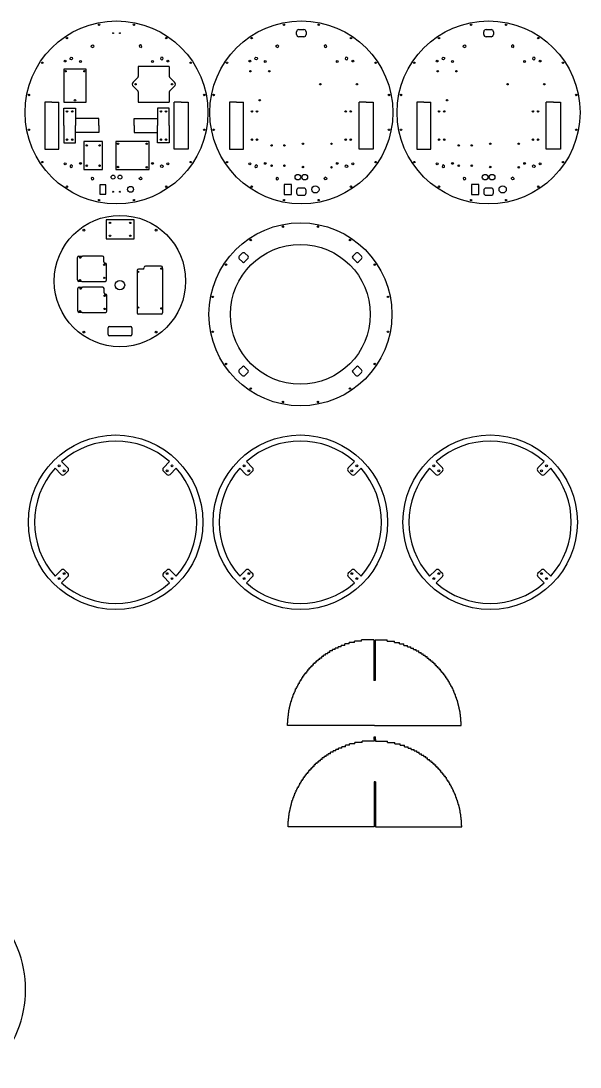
# Model space of a CAD drawing. Header units: millimetres. Extents: x -5261 to 3889, y -3405 to 1689.
# Drawn here: x -8 to 1184, y -1416 to 814 of the extents above; entities that cross this region are included whole.
import ezdxf

# ---------------------------------------------------------------- set-up
doc = ezdxf.new("R2010")
doc.units = ezdxf.units.MM
doc.layers.add('Capa1', color=7, linetype='Continuous')
doc.layers.add('Predeterminado', color=7, linetype='Continuous')

msp = doc.modelspace()

# ---------------------------------------------------------------- linework, layer by layer
at = {"layer": 'Capa1', "color": 7, "linetype": 'Continuous'}
for p, q in [((702.6, -511.3), (691.5, -511.3)), ((691.5, -514.3), (691.5, -511.3)), ((718.2, -508.3), (702.6, -508.3)), ((702.6, -511.3), (702.6, -508.3)), ((743.8, -505.3), (718.2, -505.3)), ((718.2, -508.3), (718.2, -505.3)), ((743.8, -505.3), (743.8, -592.3)), ((746.8, -505.3), (772.4, -505.3)), ((746.8, -505.3), (746.8, -592.3)), ((772.4, -508.3), (772.4, -505.3)), ((772.4, -508.3), (788, -508.3)), ((788, -511.3), (788, -508.3)), ((788, -511.3), (799.1, -511.3)), ((799.1, -514.3), (799.1, -511.3)), ((650.7, -532.3), (645.9, -532.3)), ((645.9, -535.3), (645.9, -532.3)), ((656, -529.3), (650.7, -529.3)), ((650.7, -532.3), (650.7, -529.3)), ((661.6, -526.3), (656, -526.3)), ((656, -529.3), (656, -526.3)), ((667.8, -523.3), (661.6, -523.3)), ((661.6, -526.3), (661.6, -523.3)), ((674.7, -520.3), (667.8, -520.3)), ((667.8, -523.3), (667.8, -520.3)), ((682.5, -517.3), (674.7, -517.3)), ((674.7, -520.3), (674.7, -517.3)), ((691.5, -514.3), (682.5, -514.3)), ((682.5, -517.3), (682.5, -514.3)), ((799.1, -514.3), (808.1, -514.3)), ((808.1, -517.3), (808.1, -514.3)), ((808.1, -517.3), (815.9, -517.3)), ((815.9, -520.3), (815.9, -517.3)), ((815.9, -520.3), (822.8, -520.3)), ((822.8, -523.3), (822.8, -520.3)), ((822.8, -523.3), (829, -523.3)), ((829, -526.3), (829, -523.3)), ((829, -526.3), (834.6, -526.3)), ((834.6, -529.3), (834.6, -526.3)), ((834.6, -529.3), (839.9, -529.3)), ((839.9, -532.3), (839.9, -529.3)), ((839.9, -532.3), (844.7, -532.3)), ((844.7, -535.3), (844.7, -532.3)), ((618.8, -556.3), (615.7, -556.3)), ((615.7, -559.3), (615.7, -556.3)), ((622.1, -553.3), (618.8, -553.3)), ((618.8, -556.3), (618.8, -553.3)), ((625.5, -550.3), (622.1, -550.3)), ((622.1, -553.3), (622.1, -550.3)), ((629.2, -547.3), (625.5, -547.3)), ((625.5, -550.3), (625.5, -547.3)), ((633, -544.3), (629.2, -544.3)), ((629.2, -547.3), (629.2, -544.3)), ((637, -541.3), (633, -541.3)), ((633, -544.3), (633, -541.3)), ((641.3, -538.3), (637, -538.3)), ((637, -541.3), (637, -538.3)), ((645.9, -535.3), (641.3, -535.3)), ((641.3, -538.3), (641.3, -535.3)), ((844.7, -535.3), (849.3, -535.3)), ((849.3, -538.3), (849.3, -535.3)), ((849.3, -538.3), (853.6, -538.3)), ((853.6, -541.3), (853.6, -538.3)), ((853.6, -541.3), (857.6, -541.3)), ((857.6, -544.3), (857.6, -541.3)), ((857.6, -544.3), (861.4, -544.3)), ((861.4, -547.3), (861.4, -544.3)), ((861.4, -547.3), (865.1, -547.3)), ((865.1, -550.3), (865.1, -547.3)), ((865.1, -550.3), (868.5, -550.3)), ((868.5, -553.3), (868.5, -550.3)), ((868.5, -553.3), (871.8, -553.3)), ((871.8, -556.3), (871.8, -553.3)), ((871.8, -556.3), (874.9, -556.3)), ((874.9, -559.3), (874.9, -556.3)), ((599.6, -577.3), (597.3, -577.3)), ((597.3, -580.3), (597.3, -577.3)), ((602, -574.3), (599.6, -574.3)), ((599.6, -577.3), (599.6, -574.3)), ((604.5, -571.3), (602, -571.3)), ((602, -574.3), (602, -571.3)), ((607.1, -568.3), (604.5, -568.3)), ((604.5, -571.3), (604.5, -568.3)), ((609.8, -565.3), (607.1, -565.3)), ((607.1, -568.3), (607.1, -565.3)), ((612.7, -562.3), (609.8, -562.3)), ((609.8, -565.3), (609.8, -562.3)), ((615.7, -559.3), (612.7, -559.3)), ((612.7, -562.3), (612.7, -559.3)), ((874.9, -559.3), (877.9, -559.3)), ((877.9, -562.3), (877.9, -559.3)), ((877.9, -562.3), (880.8, -562.3)), ((880.8, -565.3), (880.8, -562.3)), ((880.8, -565.3), (883.5, -565.3)), ((883.5, -568.3), (883.5, -565.3)), ((883.5, -568.3), (886.1, -568.3)), ((886.1, -571.3), (886.1, -568.3)), ((886.1, -571.3), (888.6, -571.3)), ((888.6, -574.3), (888.6, -571.3)), ((888.6, -574.3), (891, -574.3)), ((891, -577.3), (891, -574.3)), ((891, -577.3), (893.3, -577.3)), ((893.3, -580.3), (893.3, -577.3)), ((583.7, -601.3), (582, -601.3)), ((582, -604.3), (582, -601.3)), ((585.4, -598.3), (583.7, -598.3)), ((583.7, -601.3), (583.7, -598.3)), ((587.2, -595.3), (585.4, -595.3)), ((585.4, -598.3), (585.4, -595.3)), ((589, -592.3), (587.2, -592.3)), ((587.2, -595.3), (587.2, -592.3)), ((591, -589.3), (589, -589.3)), ((589, -592.3), (589, -589.3)), ((593, -586.3), (591, -586.3)), ((591, -589.3), (591, -586.3)), ((595.1, -583.3), (593, -583.3)), ((593, -586.3), (593, -583.3)), ((597.3, -580.3), (595.1, -580.3)), ((595.1, -583.3), (595.1, -580.3)), ((746.8, -592.3), (743.8, -592.3)), ((893.3, -580.3), (895.5, -580.3)), ((895.5, -583.3), (895.5, -580.3)), ((895.5, -583.3), (897.6, -583.3)), ((897.6, -586.3), (897.6, -583.3)), ((897.6, -586.3), (899.6, -586.3)), ((899.6, -589.3), (899.6, -586.3)), ((899.6, -589.3), (901.6, -589.3)), ((901.6, -592.3), (901.6, -589.3)), ((901.6, -592.3), (903.4, -592.3)), ((903.4, -595.3), (903.4, -592.3)), ((903.4, -595.3), (905.2, -595.3)), ((905.2, -598.3), (905.2, -595.3)), ((905.2, -598.3), (906.9, -598.3)), ((906.9, -601.3), (906.9, -598.3)), ((906.9, -601.3), (908.6, -601.3)), ((908.6, -604.3), (908.6, -601.3)), ((573.7, -622.3), (572.5, -622.3)), ((572.5, -625.3), (572.5, -622.3)), ((574.9, -619.3), (573.7, -619.3)), ((573.7, -622.3), (573.7, -619.3)), ((576.2, -616.3), (574.9, -616.3)), ((574.9, -619.3), (574.9, -616.3)), ((577.5, -613.3), (576.2, -613.3)), ((576.2, -616.3), (576.2, -613.3)), ((579, -610.3), (577.5, -610.3)), ((577.5, -613.3), (577.5, -610.3)), ((580.5, -607.3), (579, -607.3)), ((579, -610.3), (579, -607.3)), ((582, -604.3), (580.5, -604.3)), ((580.5, -607.3), (580.5, -604.3)), ((908.6, -604.3), (910.1, -604.3)), ((910.1, -607.3), (910.1, -604.3)), ((910.1, -607.3), (911.6, -607.3)), ((911.6, -610.3), (911.6, -607.3)), ((911.6, -610.3), (913.1, -610.3)), ((913.1, -613.3), (913.1, -610.3)), ((913.1, -613.3), (914.4, -613.3)), ((914.4, -616.3), (914.4, -613.3)), ((914.4, -616.3), (915.7, -616.3)), ((915.7, -619.3), (915.7, -616.3)), ((915.7, -619.3), (917, -619.3)), ((917, -622.3), (917, -619.3)), ((917, -622.3), (918.1, -622.3)), ((918.1, -625.3), (918.1, -622.3)), ((565.9, -646.3), (565.1, -646.3)), ((565.1, -649.3), (565.1, -646.3)), ((566.6, -643.3), (565.9, -643.3)), ((565.9, -646.3), (565.9, -643.3)), ((567.5, -640.3), (566.6, -640.3)), ((566.6, -643.3), (566.6, -640.3)), ((568.4, -637.3), (567.5, -637.3)), ((567.5, -640.3), (567.5, -637.3)), ((569.3, -634.3), (568.4, -634.3)), ((568.4, -637.3), (568.4, -634.3)), ((570.3, -631.3), (569.3, -631.3)), ((569.3, -634.3), (569.3, -631.3)), ((571.4, -628.3), (570.3, -628.3)), ((570.3, -631.3), (570.3, -628.3)), ((572.5, -625.3), (571.4, -625.3)), ((571.4, -628.3), (571.4, -625.3)), ((918.1, -625.3), (919.2, -625.3)), ((919.2, -628.3), (919.2, -625.3)), ((919.2, -628.3), (920.3, -628.3)), ((920.3, -631.3), (920.3, -628.3)), ((920.3, -631.3), (921.3, -631.3)), ((921.3, -634.3), (921.3, -631.3)), ((921.3, -634.3), (922.2, -634.3)), ((922.2, -637.3), (922.2, -634.3)), ((922.2, -637.3), (923.1, -637.3)), ((923.1, -640.3), (923.1, -637.3)), ((923.1, -640.3), (924, -640.3)), ((924, -643.3), (924, -640.3)), ((924, -643.3), (924.7, -643.3)), ((924.7, -646.3), (924.7, -643.3)), ((924.7, -646.3), (925.5, -646.3)), ((925.5, -649.3), (925.5, -646.3)), ((561.9, -667.3), (561.5, -667.3)), ((561.5, -670.3), (561.5, -667.3)), ((562.3, -664.3), (561.9, -664.3)), ((561.9, -667.3), (561.9, -664.3)), ((562.7, -661.3), (562.3, -661.3)), ((562.3, -664.3), (562.3, -661.3)), ((563.3, -658.3), (562.7, -658.3)), ((562.7, -661.3), (562.7, -658.3)), ((563.8, -655.3), (563.3, -655.3)), ((563.3, -658.3), (563.3, -655.3)), ((564.5, -652.3), (563.8, -652.3)), ((563.8, -655.3), (563.8, -652.3)), ((565.1, -649.3), (564.5, -649.3)), ((564.5, -652.3), (564.5, -649.3)), ((925.5, -649.3), (926.1, -649.3)), ((926.1, -652.3), (926.1, -649.3)), ((926.1, -652.3), (926.8, -652.3)), ((926.8, -655.3), (926.8, -652.3)), ((926.8, -655.3), (927.3, -655.3)), ((927.3, -658.3), (927.3, -655.3)), ((927.3, -658.3), (927.9, -658.3)), ((927.9, -661.3), (927.9, -658.3)), ((927.9, -661.3), (928.3, -661.3)), ((928.3, -664.3), (928.3, -661.3)), ((928.3, -664.3), (928.7, -664.3)), ((928.7, -667.3), (928.7, -664.3)), ((928.7, -667.3), (929.1, -667.3)), ((929.1, -670.3), (929.1, -667.3)), ((560.3, -688.3), (560.3, -685.3)), ((560.4, -685.3), (560.3, -685.3)), ((745.3, -688.3), (560.3, -688.3)), ((560.5, -682.3), (560.4, -682.3)), ((560.4, -685.3), (560.4, -682.3)), ((560.7, -679.3), (560.5, -679.3)), ((560.5, -682.3), (560.5, -679.3)), ((560.9, -676.3), (560.7, -676.3)), ((560.7, -679.3), (560.7, -676.3)), ((561.2, -673.3), (560.9, -673.3)), ((560.9, -676.3), (560.9, -673.3)), ((561.5, -670.3), (561.2, -670.3)), ((561.2, -673.3), (561.2, -670.3)), ((745.3, -688.3), (930.3, -688.3)), ((929.1, -670.3), (929.4, -670.3)), ((929.4, -673.3), (929.4, -670.3)), ((929.4, -673.3), (929.7, -673.3)), ((929.7, -676.3), (929.7, -673.3)), ((929.7, -676.3), (929.9, -676.3)), ((929.9, -679.3), (929.9, -676.3)), ((929.9, -679.3), (930.1, -679.3)), ((930.1, -682.3), (930.1, -679.3)), ((930.1, -682.3), (930.2, -682.3)), ((930.2, -685.3), (930.2, -682.3)), ((930.2, -685.3), (930.3, -685.3)), ((930.3, -688.3), (930.3, -685.3)), ((744.9, -718.3), (744.9, -712.3)), ((744.9, -712.3), (747.9, -712.3)), ((747.9, -718.3), (747.9, -712.3)), ((683.6, -733.3), (675.8, -733.3)), ((675.8, -736.3), (675.8, -733.3)), ((692.6, -730.3), (683.6, -730.3)), ((683.6, -733.3), (683.6, -730.3)), ((703.7, -727.3), (692.6, -727.3)), ((692.6, -730.3), (692.6, -727.3)), ((719.3, -724.3), (703.7, -724.3)), ((703.7, -727.3), (703.7, -724.3)), ((744.9, -721.3), (719.3, -721.3)), ((719.3, -724.3), (719.3, -721.3)), ((744.9, -718.3), (744.9, -721.3)), ((747.9, -718.3), (747.9, -721.3)), ((747.9, -721.3), (773.5, -721.3)), ((773.5, -724.3), (773.5, -721.3)), ((773.5, -724.3), (789.1, -724.3)), ((789.1, -727.3), (789.1, -724.3)), ((789.1, -727.3), (800.2, -727.3)), ((800.2, -730.3), (800.2, -727.3)), ((800.2, -730.3), (809.3, -730.3)), ((809.3, -733.3), (809.3, -730.3)), ((809.3, -733.3), (817, -733.3)), ((817, -736.3), (817, -733.3)), ((638.1, -757.3), (634.1, -757.3)), ((634.1, -760.3), (634.1, -757.3)), ((642.4, -754.3), (638.1, -754.3)), ((638.1, -757.3), (638.1, -754.3)), ((647, -751.3), (642.4, -751.3)), ((642.4, -754.3), (642.4, -751.3)), ((651.8, -748.3), (647, -748.3)), ((647, -751.3), (647, -748.3)), ((657.1, -745.3), (651.8, -745.3)), ((651.8, -748.3), (651.8, -745.3)), ((662.8, -742.3), (657.1, -742.3)), ((657.1, -745.3), (657.1, -742.3)), ((669, -739.3), (662.8, -739.3)), ((662.8, -742.3), (662.8, -739.3)), ((675.8, -736.3), (669, -736.3)), ((669, -739.3), (669, -736.3)), ((817, -736.3), (823.9, -736.3)), ((823.9, -739.3), (823.9, -736.3)), ((823.9, -739.3), (830.1, -739.3)), ((830.1, -742.3), (830.1, -739.3)), ((830.1, -742.3), (835.8, -742.3)), ((835.8, -745.3), (835.8, -742.3)), ((835.8, -745.3), (841, -745.3)), ((841, -748.3), (841, -745.3)), ((841, -748.3), (845.9, -748.3)), ((845.9, -751.3), (845.9, -748.3)), ((845.9, -751.3), (850.4, -751.3)), ((850.4, -754.3), (850.4, -751.3)), ((850.4, -754.3), (854.7, -754.3)), ((854.7, -757.3), (854.7, -754.3)), ((854.7, -757.3), (858.7, -757.3)), ((858.7, -760.3), (858.7, -757.3)), ((613.8, -778.3), (611, -778.3)), ((611, -781.3), (611, -778.3)), ((616.8, -775.3), (613.8, -775.3)), ((613.8, -778.3), (613.8, -775.3)), ((619.9, -772.3), (616.8, -772.3)), ((616.8, -775.3), (616.8, -772.3)), ((623.2, -769.3), (619.9, -769.3)), ((619.9, -772.3), (619.9, -769.3)), ((626.7, -766.3), (623.2, -766.3)), ((623.2, -769.3), (623.2, -766.3)), ((630.3, -763.3), (626.7, -763.3)), ((626.7, -766.3), (626.7, -763.3)), ((634.1, -760.3), (630.3, -760.3)), ((630.3, -763.3), (630.3, -760.3)), ((858.7, -760.3), (862.6, -760.3)), ((862.6, -763.3), (862.6, -760.3)), ((862.6, -763.3), (866.2, -763.3)), ((866.2, -766.3), (866.2, -763.3)), ((866.2, -766.3), (869.6, -766.3)), ((869.6, -769.3), (869.6, -766.3)), ((869.6, -769.3), (872.9, -769.3)), ((872.9, -772.3), (872.9, -769.3)), ((872.9, -772.3), (876, -772.3)), ((876, -775.3), (876, -772.3)), ((876, -775.3), (879, -775.3)), ((879, -778.3), (879, -775.3)), ((879, -778.3), (881.9, -778.3)), ((881.9, -781.3), (881.9, -778.3)), ((594.1, -802.3), (592.1, -802.3)), ((592.1, -805.3), (592.1, -802.3)), ((596.2, -799.3), (594.1, -799.3)), ((594.1, -802.3), (594.1, -799.3)), ((598.4, -796.3), (596.2, -796.3)), ((596.2, -799.3), (596.2, -796.3)), ((600.7, -793.3), (598.4, -793.3)), ((598.4, -796.3), (598.4, -793.3)), ((603.1, -790.3), (600.7, -790.3)), ((600.7, -793.3), (600.7, -790.3)), ((605.6, -787.3), (603.1, -787.3)), ((603.1, -790.3), (603.1, -787.3)), ((608.2, -784.3), (605.6, -784.3)), ((605.6, -787.3), (605.6, -784.3)), ((611, -781.3), (608.2, -781.3)), ((608.2, -784.3), (608.2, -781.3)), ((881.9, -781.3), (884.6, -781.3)), ((884.6, -784.3), (884.6, -781.3)), ((884.6, -784.3), (887.2, -784.3)), ((887.2, -787.3), (887.2, -784.3)), ((887.2, -787.3), (889.7, -787.3)), ((889.7, -790.3), (889.7, -787.3)), ((889.7, -790.3), (892.1, -790.3)), ((892.1, -793.3), (892.1, -790.3)), ((892.1, -793.3), (894.4, -793.3)), ((894.4, -796.3), (894.4, -793.3)), ((894.4, -796.3), (896.6, -796.3)), ((896.6, -799.3), (896.6, -796.3)), ((896.6, -799.3), (898.7, -799.3)), ((898.7, -802.3), (898.7, -799.3)), ((898.7, -802.3), (900.8, -802.3)), ((900.8, -805.3), (900.8, -802.3)), ((581.6, -823.3), (580.1, -823.3)), ((580.1, -826.3), (580.1, -823.3)), ((583.2, -820.3), (581.6, -820.3)), ((581.6, -823.3), (581.6, -820.3)), ((584.8, -817.3), (583.2, -817.3)), ((583.2, -820.3), (583.2, -817.3)), ((586.5, -814.3), (584.8, -814.3)), ((584.8, -817.3), (584.8, -814.3)), ((588.3, -811.3), (586.5, -811.3)), ((586.5, -814.3), (586.5, -811.3)), ((590.1, -808.3), (588.3, -808.3)), ((588.3, -811.3), (588.3, -808.3)), ((592.1, -805.3), (590.1, -805.3)), ((590.1, -808.3), (590.1, -805.3)), ((747.9, -808.3), (744.9, -808.3)), ((744.9, -808.3), (744.9, -904.3)), ((747.9, -808.3), (747.9, -904.3)), ((900.8, -805.3), (902.7, -805.3)), ((902.7, -808.3), (902.7, -805.3)), ((902.7, -808.3), (904.6, -808.3)), ((904.6, -811.3), (904.6, -808.3)), ((904.6, -811.3), (906.3, -811.3)), ((906.3, -814.3), (906.3, -811.3)), ((906.3, -814.3), (908.1, -814.3)), ((908.1, -817.3), (908.1, -814.3)), ((908.1, -817.3), (909.7, -817.3)), ((909.7, -820.3), (909.7, -817.3)), ((909.7, -820.3), (911.2, -820.3)), ((911.2, -823.3), (911.2, -820.3)), ((911.2, -823.3), (912.7, -823.3)), ((912.7, -826.3), (912.7, -823.3)), ((571.4, -847.3), (570.4, -847.3)), ((570.4, -850.3), (570.4, -847.3)), ((572.5, -844.3), (571.4, -844.3)), ((571.4, -847.3), (571.4, -844.3)), ((573.6, -841.3), (572.5, -841.3)), ((572.5, -844.3), (572.5, -841.3)), ((574.8, -838.3), (573.6, -838.3)), ((573.6, -841.3), (573.6, -838.3)), ((576, -835.3), (574.8, -835.3)), ((574.8, -838.3), (574.8, -835.3)), ((577.3, -832.3), (576, -832.3)), ((576, -835.3), (576, -832.3)), ((578.7, -829.3), (577.3, -829.3)), ((577.3, -832.3), (577.3, -829.3)), ((580.1, -826.3), (578.7, -826.3)), ((578.7, -829.3), (578.7, -826.3)), ((912.7, -826.3), (914.2, -826.3)), ((914.2, -829.3), (914.2, -826.3)), ((914.2, -829.3), (915.5, -829.3)), ((915.5, -832.3), (915.5, -829.3)), ((915.5, -832.3), (916.8, -832.3)), ((916.8, -835.3), (916.8, -832.3)), ((916.8, -835.3), (918.1, -835.3)), ((918.1, -838.3), (918.1, -835.3)), ((918.1, -838.3), (919.2, -838.3)), ((919.2, -841.3), (919.2, -838.3)), ((919.2, -841.3), (920.4, -841.3)), ((920.4, -844.3), (920.4, -841.3)), ((920.4, -844.3), (921.4, -844.3)), ((921.4, -847.3), (921.4, -844.3)), ((921.4, -847.3), (922.4, -847.3)), ((922.4, -850.3), (922.4, -847.3)), ((565.6, -868.3), (565, -868.3)), ((565, -871.3), (565, -868.3)), ((566.2, -865.3), (565.6, -865.3)), ((565.6, -868.3), (565.6, -865.3)), ((567, -862.3), (566.2, -862.3)), ((566.2, -865.3), (566.2, -862.3)), ((567.8, -859.3), (567, -859.3)), ((567, -862.3), (567, -859.3)), ((568.6, -856.3), (567.8, -856.3)), ((567.8, -859.3), (567.8, -856.3)), ((569.5, -853.3), (568.6, -853.3)), ((568.6, -856.3), (568.6, -853.3)), ((570.4, -850.3), (569.5, -850.3)), ((569.5, -853.3), (569.5, -850.3)), ((922.4, -850.3), (923.4, -850.3)), ((923.4, -853.3), (923.4, -850.3)), ((923.4, -853.3), (924.2, -853.3)), ((924.2, -856.3), (924.2, -853.3)), ((924.2, -856.3), (925.1, -856.3)), ((925.1, -859.3), (925.1, -856.3)), ((925.1, -859.3), (925.9, -859.3)), ((925.9, -862.3), (925.9, -859.3)), ((925.9, -862.3), (926.6, -862.3)), ((926.6, -865.3), (926.6, -862.3)), ((926.6, -865.3), (927.3, -865.3)), ((927.3, -868.3), (927.3, -865.3)), ((927.3, -868.3), (927.9, -868.3)), ((927.9, -871.3), (927.9, -868.3)), ((562.3, -889.3), (562, -889.3)), ((562, -892.3), (562, -889.3)), ((562.6, -886.3), (562.3, -886.3)), ((562.3, -889.3), (562.3, -886.3)), ((563, -883.3), (562.6, -883.3)), ((562.6, -886.3), (562.6, -883.3)), ((563.4, -880.3), (563, -880.3)), ((563, -883.3), (563, -880.3)), ((563.9, -877.3), (563.4, -877.3)), ((563.4, -880.3), (563.4, -877.3)), ((564.4, -874.3), (563.9, -874.3)), ((563.9, -877.3), (563.9, -874.3)), ((565, -871.3), (564.4, -871.3)), ((564.4, -874.3), (564.4, -871.3)), ((927.9, -871.3), (928.5, -871.3)), ((928.5, -874.3), (928.5, -871.3)), ((928.5, -874.3), (929, -874.3)), ((929, -877.3), (929, -874.3)), ((929, -877.3), (929.5, -877.3)), ((929.5, -880.3), (929.5, -877.3)), ((929.5, -880.3), (929.9, -880.3)), ((929.9, -883.3), (929.9, -880.3)), ((929.9, -883.3), (930.2, -883.3)), ((930.2, -886.3), (930.2, -883.3)), ((930.2, -886.3), (930.5, -886.3)), ((930.5, -889.3), (930.5, -886.3)), ((930.5, -889.3), (930.8, -889.3)), ((930.8, -892.3), (930.8, -889.3)), ((561.4, -904.3), (561.4, -901.3)), ((561.5, -901.3), (561.4, -901.3)), ((744.9, -904.3), (561.4, -904.3)), ((561.6, -898.3), (561.5, -898.3)), ((561.5, -901.3), (561.5, -898.3)), ((561.8, -895.3), (561.6, -895.3)), ((561.6, -898.3), (561.6, -895.3)), ((562, -892.3), (561.8, -892.3)), ((561.8, -895.3), (561.8, -892.3)), ((747.9, -904.3), (931.4, -904.3)), ((930.8, -892.3), (931, -892.3)), ((931, -895.3), (931, -892.3)), ((931, -895.3), (931.2, -895.3)), ((931.2, -898.3), (931.2, -895.3)), ((931.2, -898.3), (931.3, -898.3)), ((931.3, -901.3), (931.3, -898.3)), ((931.3, -901.3), (931.4, -901.3)), ((931.4, -904.3), (931.4, -901.3))]:
    msp.add_line(p, q, dxfattribs=at)
for centre in [(158.5, 805.6), (232.8, 805.6), (552.4, 805.6), (626.7, 805.6), (951.6, 805.6), (1026, 805.6), (89.8, 777.1), (301.5, 777.1), (483.7, 777.1), (695.4, 777.1), (883, 777.1), (1094.6, 777.1), (37.2, 724.6), (354, 724.6), (431.2, 724.6), (748, 724.6), (830.4, 724.6), (1147.2, 724.6), (8.8, 655.9), (382.5, 655.9), (402.7, 655.9), (776.4, 655.9), (802, 655.9), (1175.6, 655.9), (8.8, 581.6), (382.5, 581.6), (402.7, 581.6), (776.4, 581.6), (802, 581.6), (1175.6, 581.6), (37.2, 512.9), (354, 512.9), (431.2, 512.9), (748, 512.9), (830.4, 512.9), (1147.2, 512.9), (89.8, 460.4), (301.5, 460.4), (483.7, 460.4), (695.4, 460.4), (883, 460.4), (1094.6, 460.4), (158.5, 431.9), (232.8, 431.9), (552.4, 431.9), (626.7, 431.9), (951.6, 431.9), (1026, 431.9), (550.4, 375.2), (624.8, 375.2), (481.8, 346.7), (693.4, 346.7), (429.2, 294.2), (746, 294.2), (400.8, 225.5), (774.4, 225.5), (400.8, 151.2), (774.4, 151.2), (429.2, 82.5), (746, 82.5), (481.8, 30), (693.4, 30), (550.4, 1.5), (624.8, 1.5)]:
    msp.add_circle(centre, 1.5, dxfattribs=at)
msp.add_arc((-231.8, -1251), 233.7, 315, 45, dxfattribs=at)
at = {"layer": 'Predeterminado', "color": 7, "linetype": 'Continuous'}
for p, q in [((579.3, 785), (579.3, 790.5)), ((584.3, 795.5), (594.8, 795.5)), ((599.8, 790.5), (599.8, 785)), ((978.5, 785), (978.5, 790.5)), ((983.5, 795.5), (994, 795.5)), ((999, 790.5), (999, 785)), ((141.6, 758.7), (142.1, 761.6)), ((143.8, 756.9), (141.6, 758.7)), ((142.1, 761.6), (144.8, 762.5)), ((144.8, 762.5), (147, 760.7)), ((147, 760.7), (146.5, 757.8)), ((246.4, 762.5), (244.2, 760.7)), ((244.2, 760.7), (244.7, 757.8)), ((249.2, 761.6), (246.4, 762.5)), ((247.4, 756.9), (249.7, 758.7)), ((249.7, 758.7), (249.2, 761.6)), ((535.6, 758.7), (536.1, 761.6)), ((537.8, 756.9), (535.6, 758.7)), ((536.1, 761.6), (538.8, 762.5)), ((538.8, 762.5), (541, 760.7)), ((541, 760.7), (540.5, 757.8)), ((594.8, 780), (584.3, 780)), ((640.4, 762.5), (638.2, 760.7)), ((638.2, 760.7), (638.7, 757.8)), ((643.1, 761.6), (640.4, 762.5)), ((641.4, 756.9), (643.6, 758.7)), ((643.6, 758.7), (643.1, 761.6)), ((934.8, 758.7), (935.3, 761.6)), ((937, 756.9), (934.8, 758.7)), ((935.3, 761.6), (938, 762.5)), ((938, 762.5), (940.2, 760.7)), ((940.2, 760.7), (939.7, 757.8)), ((994, 780), (983.5, 780)), ((1039.6, 762.5), (1037.4, 760.7)), ((1037.4, 760.7), (1037.9, 757.8)), ((1042.3, 761.6), (1039.6, 762.5)), ((1040.6, 756.9), (1042.8, 758.7)), ((1042.8, 758.7), (1042.3, 761.6)), ((96.5, 734.6), (98.7, 736.5)), ((98.7, 736.5), (101.4, 735.5)), ((143.8, 756.9), (146.5, 757.8)), ((247.4, 756.9), (244.7, 757.8)), ((292.6, 736.5), (289.8, 735.5)), ((294.8, 734.6), (292.6, 736.5)), ((490.4, 734.6), (492.6, 736.5)), ((492.6, 736.5), (495.4, 735.5)), ((537.8, 756.9), (540.5, 757.8)), ((641.4, 756.9), (638.7, 757.8)), ((686.5, 736.5), (683.8, 735.5)), ((688.7, 734.6), (686.5, 736.5)), ((889.7, 734.6), (891.9, 736.5)), ((891.9, 736.5), (894.6, 735.5)), ((937, 756.9), (939.7, 757.8)), ((1040.6, 756.9), (1037.9, 757.8)), ((1085.7, 736.5), (1083, 735.5)), ((1087.9, 734.6), (1085.7, 736.5)), ((97, 731.8), (96.5, 734.6)), ((99.7, 730.8), (97, 731.8)), ((99.7, 730.8), (101.9, 732.7)), ((101.4, 735.5), (101.9, 732.7)), ((308.1, 716.7), (242.1, 716.7)), ((242.1, 716.7), (242.1, 695.1)), ((289.8, 735.5), (289.3, 732.7)), ((291.6, 730.8), (289.3, 732.7)), ((291.6, 730.8), (294.3, 731.8)), ((294.3, 731.8), (294.8, 734.6)), ((308.1, 716.7), (308.1, 695.1)), ((490.9, 731.8), (490.4, 734.6)), ((493.7, 730.8), (490.9, 731.8)), ((493.7, 730.8), (495.9, 732.7)), ((495.4, 735.5), (495.9, 732.7)), ((683.8, 735.5), (683.3, 732.7)), ((685.5, 730.8), (683.3, 732.7)), ((685.5, 730.8), (688.2, 731.8)), ((688.2, 731.8), (688.7, 734.6)), ((890.2, 731.8), (889.7, 734.6)), ((892.9, 730.8), (890.2, 731.8)), ((892.9, 730.8), (895.1, 732.7)), ((894.6, 735.5), (895.1, 732.7)), ((1083, 735.5), (1082.5, 732.7)), ((1084.7, 730.8), (1082.5, 732.7)), ((1084.7, 730.8), (1087.4, 731.8)), ((1087.4, 731.8), (1087.9, 734.6)), ((131.1, 710.7), (83.1, 710.7)), ((83.1, 710.7), (83.1, 640.7)), ((131.1, 640.7), (131.1, 710.7)), ((230.8, 683), (241.6, 693.7)), ((319.4, 683), (308.7, 693.7)), ((241.6, 663.8), (230.8, 674.5)), ((308.7, 663.8), (319.4, 674.5)), ((242.1, 662.4), (242.1, 640.7)), ((308.1, 662.4), (308.1, 640.7)), ((57.6, 640.7), (42.6, 640.7)), ((42.6, 640.7), (42.6, 540.7)), ((57.6, 640.7), (72.6, 640.7)), ((72.6, 540.7), (72.6, 640.7)), ((83.1, 640.7), (131.1, 640.7)), ((83.1, 590.7), (83.1, 627.7)), ((83.1, 627.7), (108.1, 627.7)), ((108.1, 627.7), (108.1, 590.7)), ((242.1, 640.7), (308.1, 640.7)), ((308.1, 627.7), (283.1, 627.7)), ((283.1, 627.7), (283.1, 590.7)), ((308.1, 590.7), (308.1, 627.7)), ((333.6, 640.7), (318.6, 640.7)), ((318.6, 540.7), (318.6, 640.7)), ((333.6, 640.7), (348.6, 640.7)), ((348.6, 640.7), (348.6, 540.7)), ((451.6, 640.7), (436.6, 640.7)), ((436.6, 640.7), (436.6, 540.7)), ((451.6, 640.7), (466.6, 640.7)), ((466.6, 540.7), (466.6, 640.7)), ((727.6, 640.7), (712.6, 640.7)), ((712.6, 540.7), (712.6, 640.7)), ((727.6, 640.7), (742.6, 640.7)), ((742.6, 640.7), (742.6, 540.7)), ((850.8, 640.7), (835.8, 640.7)), ((835.8, 640.7), (835.8, 540.7)), ((850.8, 640.7), (865.8, 640.7)), ((865.8, 540.7), (865.8, 640.7)), ((1126.8, 640.7), (1111.8, 640.7)), ((1111.8, 540.7), (1111.8, 640.7)), ((1126.8, 640.7), (1141.8, 640.7)), ((1141.8, 640.7), (1141.8, 540.7)), ((158.1, 605.7), (108.1, 605.7)), ((158.1, 590.7), (158.1, 605.7)), ((233.1, 590.7), (233.1, 605.7)), ((233.1, 605.7), (283.1, 605.7)), ((83.1, 590.7), (83.1, 553.7)), ((108.1, 553.7), (108.1, 590.7)), ((158.1, 590.7), (158.1, 575.7)), ((233.1, 590.7), (233.1, 575.7)), ((283.1, 553.7), (283.1, 590.7)), ((308.1, 590.7), (308.1, 553.7)), ((158.1, 575.7), (108.1, 575.7)), ((233.1, 575.7), (283.1, 575.7)), ((42.6, 540.7), (72.6, 540.7)), ((83.1, 553.7), (108.1, 553.7)), ((165.9, 556.7), (125.9, 556.7)), ((125.9, 556.7), (125.9, 496.7)), ((165.9, 496.7), (165.9, 556.7)), ((265.1, 556.6), (193.9, 556.6)), ((193.9, 556.6), (193.9, 496.9)), ((265.1, 496.9), (265.1, 556.6)), ((308.1, 553.7), (283.1, 553.7)), ((348.6, 540.7), (318.6, 540.7)), ((436.6, 540.7), (466.6, 540.7)), ((742.6, 540.7), (712.6, 540.7)), ((835.8, 540.7), (865.8, 540.7)), ((1141.8, 540.7), (1111.8, 540.7)), ((97, 505.7), (96.5, 502.9)), ((96.5, 502.9), (98.7, 501)), ((99.7, 506.7), (97, 505.7)), ((98.7, 501), (101.4, 502)), ((99.7, 506.7), (101.9, 504.8)), ((101.4, 502), (101.9, 504.8)), ((125.9, 496.7), (165.9, 496.7)), ((193.9, 496.9), (265.1, 496.9)), ((291.6, 506.7), (289.3, 504.8)), ((289.8, 502), (289.3, 504.8)), ((292.6, 501), (289.8, 502)), ((291.6, 506.7), (294.3, 505.7)), ((294.8, 502.9), (292.6, 501)), ((294.3, 505.7), (294.8, 502.9)), ((490.9, 505.7), (490.4, 502.9)), ((490.4, 502.9), (492.6, 501)), ((493.7, 506.7), (490.9, 505.7)), ((492.6, 501), (495.4, 502)), ((493.7, 506.7), (495.9, 504.8)), ((495.4, 502), (495.9, 504.8)), ((685.5, 506.7), (683.3, 504.8)), ((683.8, 502), (683.3, 504.8)), ((686.5, 501), (683.8, 502)), ((685.5, 506.7), (688.2, 505.7)), ((688.7, 502.9), (686.5, 501)), ((688.2, 505.7), (688.7, 502.9)), ((890.2, 505.7), (889.7, 502.9)), ((889.7, 502.9), (891.9, 501)), ((892.9, 506.7), (890.2, 505.7)), ((891.9, 501), (894.6, 502)), ((892.9, 506.7), (895.1, 504.8)), ((894.6, 502), (895.1, 504.8)), ((1084.7, 506.7), (1082.5, 504.8)), ((1083, 502), (1082.5, 504.8)), ((1085.7, 501), (1083, 502)), ((1084.7, 506.7), (1087.4, 505.7)), ((1087.9, 502.9), (1085.7, 501)), ((1087.4, 505.7), (1087.9, 502.9)), ((143.8, 480.6), (141.6, 478.8)), ((141.6, 478.8), (142.1, 475.9)), ((142.1, 475.9), (144.8, 475)), ((143.8, 480.6), (146.5, 479.6)), ((144.8, 475), (147, 476.8)), ((147, 476.8), (146.5, 479.6)), ((244.2, 476.8), (244.7, 479.6)), ((246.4, 475), (244.2, 476.8)), ((247.4, 480.6), (244.7, 479.6)), ((249.2, 475.9), (246.4, 475)), ((247.4, 480.6), (249.7, 478.8)), ((249.7, 478.8), (249.2, 475.9)), ((537.8, 480.6), (535.6, 478.8)), ((535.6, 478.8), (536.1, 475.9)), ((536.1, 475.9), (538.8, 475)), ((537.8, 480.6), (540.5, 479.6)), ((538.8, 475), (541, 476.8)), ((541, 476.8), (540.5, 479.6)), ((638.2, 476.8), (638.7, 479.6)), ((640.4, 475), (638.2, 476.8)), ((641.4, 480.6), (638.7, 479.6)), ((643.1, 475.9), (640.4, 475)), ((641.4, 480.6), (643.6, 478.8)), ((643.6, 478.8), (643.1, 475.9)), ((937, 480.6), (934.8, 478.8)), ((934.8, 478.8), (935.3, 475.9)), ((935.3, 475.9), (938, 475)), ((937, 480.6), (939.7, 479.6)), ((938, 475), (940.2, 476.8)), ((940.2, 476.8), (939.7, 479.6)), ((1037.4, 476.8), (1037.9, 479.6)), ((1039.6, 475), (1037.4, 476.8)), ((1040.6, 480.6), (1037.9, 479.6)), ((1042.3, 475.9), (1039.6, 475)), ((1040.6, 480.6), (1042.8, 478.8)), ((1042.8, 478.8), (1042.3, 475.9)), ((172.9, 464.2), (160.4, 464.2)), ((160.4, 464.2), (160.4, 444.5)), ((172.9, 444.5), (172.9, 464.2)), ((568.8, 465.4), (552.8, 465.4)), ((552.8, 465.4), (552.8, 443.4)), ((568.8, 443.4), (568.8, 465.4)), ((579.3, 452.5), (579.3, 447)), ((594.8, 457.5), (584.3, 457.5)), ((599.8, 447), (599.8, 452.5)), ((968, 465.4), (952, 465.4)), ((952, 465.4), (952, 443.4)), ((968, 443.4), (968, 465.4)), ((978.5, 452.5), (978.5, 447)), ((994, 457.5), (983.5, 457.5)), ((999, 447), (999, 452.5)), ((160.4, 444.5), (172.9, 444.5)), ((552.8, 443.4), (568.8, 443.4)), ((584.3, 442), (594.8, 442)), ((952, 443.4), (968, 443.4)), ((983.5, 442), (994, 442)), ((173.3, 389.5), (173.3, 349.5)), ((233.3, 389.5), (173.3, 389.5)), ((233.3, 349.5), (233.3, 389.5)), ((173.3, 349.5), (233.3, 349.5)), ((115.5, 312.3), (122.9, 312.3)), ((115.5, 312.3), (122.9, 312.3)), ((165.6, 312.3), (122.9, 312.3)), ((165.6, 312.3), (122.9, 312.3)), ((463.8, 318.6), (457.4, 312.2)), ((476, 312), (469.4, 318.6)), ((699.2, 312), (705.8, 318.6)), ((711.4, 318.6), (717.8, 312.2)), ((112.5, 261.5), (112.5, 309.3)), ((112.5, 261.5), (112.5, 309.3)), ((168.6, 300.4), (168.6, 309.3)), ((168.6, 300.4), (168.6, 309.3)), ((174.6, 261.5), (174.6, 294.4)), ((174.6, 279.5), (174.6, 294.4)), ((174.6, 261.5), (174.6, 294.4)), ((174.6, 279.5), (174.6, 294.4)), ((290.5, 290.8), (257.6, 290.8)), ((272.6, 290.8), (257.6, 290.8)), ((463.9, 300), (457.4, 306.5)), ((476, 307.8), (468.2, 300)), ((699.2, 307.8), (707, 300)), ((711.3, 300), (717.8, 306.5)), ((239.7, 281.8), (239.7, 191.8)), ((251.6, 284.8), (242.7, 284.8)), ((293.5, 285.8), (293.5, 287.8)), ((293.5, 285.8), (293.5, 191.8)), ((121.6, 258.5), (115.5, 258.5)), ((121.6, 258.5), (115.5, 258.5)), ((116, 246.2), (123.4, 246.2)), ((116, 246.2), (123.4, 246.2)), ((121.6, 258.5), (169.6, 258.5)), ((121.6, 258.5), (169.6, 258.5)), ((166.1, 246.2), (123.4, 246.2)), ((166.1, 246.2), (123.4, 246.2)), ((169.6, 258.5), (171.6, 258.5)), ((169.6, 258.5), (171.6, 258.5)), ((113, 195.4), (113, 243.2)), ((113, 195.4), (113, 243.2)), ((169.1, 234.3), (169.1, 243.2)), ((169.1, 234.3), (169.1, 243.2)), ((175.1, 195.4), (175.1, 228.3)), ((175.1, 213.3), (175.1, 228.3)), ((175.1, 195.4), (175.1, 228.3)), ((175.1, 213.3), (175.1, 228.3)), ((122.1, 192.4), (116, 192.4)), ((122.1, 192.4), (116, 192.4)), ((122.1, 192.4), (170.1, 192.4)), ((122.1, 192.4), (170.1, 192.4)), ((170.1, 192.4), (172.1, 192.4)), ((170.1, 192.4), (172.1, 192.4)), ((290.5, 188.8), (242.7, 188.8)), ((177.6, 145.5), (177.6, 159.5)), ((180.6, 162.5), (225.4, 162.5)), ((228.4, 159.5), (228.4, 145.5)), ((225.4, 142.5), (180.6, 142.5)), ((463.9, 76.7), (457.4, 70.2)), ((476, 68.9), (468.2, 76.7)), ((699.2, 68.9), (707, 76.7)), ((711.3, 76.7), (717.8, 70.2)), ((463.8, 58.1), (457.4, 64.5)), ((476, 64.7), (469.4, 58.1)), ((699.2, 64.7), (705.8, 58.1)), ((711.4, 58.1), (717.8, 64.5)), ((91.8, -138.9), (78.6, -125.7)), ((295.5, -138.9), (308.7, -125.7)), ((485.7, -138.9), (472.5, -125.7)), ((689.5, -138.9), (702.7, -125.7)), ((890.2, -138.9), (877, -125.7)), ((1093.9, -138.9), (1107.1, -125.7)), ((77.7, -153), (64.5, -139.8)), ((88.3, -149.5), (84.7, -153)), ((88.3, -149.5), (91.8, -146)), ((299.1, -149.5), (295.5, -146)), ((299.1, -149.5), (302.6, -153)), ((309.7, -153), (322.9, -139.8)), ((471.6, -153), (458.4, -139.8)), ((482.2, -149.5), (478.7, -153)), ((482.2, -149.5), (485.7, -146)), ((693, -149.5), (689.5, -146)), ((693, -149.5), (696.5, -153)), ((703.6, -153), (716.8, -139.8)), ((876.1, -153), (862.9, -139.8)), ((886.7, -149.5), (883.1, -153)), ((886.7, -149.5), (890.2, -146)), ((1097.5, -149.5), (1093.9, -146)), ((1097.5, -149.5), (1101, -153)), ((1108.1, -153), (1121.3, -139.8)), ((77.7, -356.7), (64.5, -369.9)), ((88.3, -360.3), (84.7, -356.7)), ((299.1, -360.3), (302.6, -356.7)), ((309.7, -356.7), (322.9, -369.9)), ((471.6, -356.7), (458.4, -369.9)), ((482.2, -360.3), (478.7, -356.7)), ((693, -360.3), (696.5, -356.7)), ((703.6, -356.7), (716.8, -369.9)), ((876.1, -356.7), (862.9, -369.9)), ((886.7, -360.3), (883.1, -356.7)), ((1097.5, -360.3), (1101, -356.7)), ((1108.1, -356.7), (1121.3, -369.9)), ((91.8, -370.9), (78.6, -384.1)), ((88.3, -360.3), (91.8, -363.8)), ((299.1, -360.3), (295.5, -363.8)), ((295.5, -370.9), (308.7, -384.1)), ((485.7, -370.9), (472.5, -384.1)), ((482.2, -360.3), (485.7, -363.8)), ((693, -360.3), (689.5, -363.8)), ((689.5, -370.9), (702.7, -384.1)), ((890.2, -370.9), (877, -384.1)), ((886.7, -360.3), (890.2, -363.8)), ((1097.5, -360.3), (1093.9, -363.8)), ((1093.9, -370.9), (1107.1, -384.1))]:
    msp.add_line(p, q, dxfattribs=at)
for centre, radius in [((195.6, 618.7), 195), ((589.6, 618.7), 195), ((988.8, 618.7), 195), ((188.3, 787.7), 1), ((203, 787.7), 1), ((86, 728.3), 2), ((118.9, 727.4), 2), ((272.4, 727.4), 2), ((305.2, 728.3), 2), ((480, 728.3), 2), ((512.8, 727.4), 2), ((666.3, 727.4), 2), ((699.2, 728.3), 2), ((879.2, 728.3), 2), ((912, 727.4), 2), ((1065.6, 727.4), 2), ((1098.4, 728.3), 2), ((87.1, 706.6), 1.5), ((127.1, 706.6), 1.5), ((481.1, 706.6), 1.5), ((521.1, 706.6), 1.5), ((880.3, 706.6), 1.5), ((920.3, 706.6), 1.5), ((236.1, 678.7), 1.5), ((314.1, 678.7), 1.5), ((630.1, 678.7), 1.5), ((708.1, 678.7), 1.5), ((1029.3, 678.7), 1.5), ((1107.3, 678.7), 1.5), ((107.1, 644.7), 1.5), ((501.1, 644.7), 1.5), ((900.3, 644.7), 1.5), ((90.1, 620.7), 1.5), ((101.1, 620.7), 1.5), ((290.1, 620.7), 1.5), ((301.1, 620.7), 1.5), ((484.1, 620.7), 1.5), ((495.1, 620.7), 1.5), ((684.1, 620.7), 1.5), ((695.1, 620.7), 1.5), ((883.3, 620.7), 1.5), ((894.3, 620.7), 1.5), ((1083.3, 620.7), 1.5), ((1094.3, 620.7), 1.5), ((90.1, 560.7), 1.5), ((101.1, 560.7), 1.5), ((290.1, 560.7), 1.5), ((301.1, 560.7), 1.5), ((484.1, 560.7), 1.5), ((495.1, 560.7), 1.5), ((684.1, 560.7), 1.5), ((695.1, 560.7), 1.5), ((883.3, 560.7), 1.5), ((894.3, 560.7), 1.5), ((1083.3, 560.7), 1.5), ((1094.3, 560.7), 1.5), ((132.1, 548.2), 1.5), ((159.6, 548.2), 1.5), ((199, 551.8), 1.5), ((260, 551.8), 1.5), ((526.1, 548.2), 1.5), ((553.6, 548.2), 1.5), ((592.9, 551.8), 1.5), ((653.9, 551.8), 1.5), ((925.3, 548.2), 1.5), ((952.8, 548.2), 1.5), ((992.2, 551.8), 1.5), ((1053.1, 551.8), 1.5), ((86, 509.1), 2), ((118.9, 510.1), 2), ((132.1, 505.2), 1.5), ((159.6, 505.2), 1.5), ((199, 502.3), 1.5), ((260, 501.7), 1.5), ((272.4, 510.1), 2), ((305.2, 509.1), 2), ((480, 509.1), 2), ((512.8, 510.1), 2), ((526.1, 505.2), 1.5), ((553.6, 505.2), 1.5), ((592.9, 502.3), 1.5), ((653.9, 501.7), 1.5), ((666.3, 510.1), 2), ((699.2, 509.1), 2), ((879.2, 509.1), 2), ((912, 510.1), 2), ((925.3, 505.2), 1.5), ((952.8, 505.2), 1.5), ((992.2, 502.3), 1.5), ((1053.1, 501.7), 1.5), ((1065.6, 510.1), 2), ((1098.4, 509.1), 2), ((188.3, 480.7), 4.25), ((203, 480.7), 4.25), ((582.2, 480.7), 6), ((596.9, 480.7), 6), ((981.4, 480.7), 6), ((996.2, 480.7), 6), ((188.3, 449.7), 1), ((203, 449.7), 1), ((225.6, 454.7), 6.25), ((619.6, 454.7), 7.75), ((1018.8, 454.7), 7.75), ((203, 259.3), 140), ((181.8, 383.3), 1.5), ((224.8, 383.3), 1.5), ((587.6, 188.3), 195), ((126.2, 367.9), 2), ((181.8, 355.8), 1.5), ((224.8, 355.8), 1.5), ((279.8, 367.9), 2), ((587.6, 188.3), 149), ((118.8, 309.2), 1.5), ((169.6, 294), 1.5), ((169.6, 294), 1.5), ((169.6, 266.1), 1.5), ((169.6, 266.1), 1.5), ((241.7, 278.8), 1.5), ((291.5, 285.8), 1.5), ((117.5, 261), 1.5), ((117.5, 261), 1.5), ((203, 250.6), 10), ((119.3, 243.1), 1.5), ((170.1, 227.9), 1.5), ((170.1, 227.9), 1.5), ((170.1, 200), 1.5), ((170.1, 200), 1.5), ((241.7, 202.8), 1.5), ((291.5, 200.8), 1.5), ((118, 194.9), 1.5), ((118, 194.9), 1.5), ((126.2, 150.6), 2), ((279.8, 150.6), 2), ((193.7, -254.9), 186), ((587.6, -254.9), 186), ((992.1, -254.9), 186), ((73.5, -134.7), 2), ((313.9, -134.7), 2), ((467.4, -134.7), 2), ((707.8, -134.7), 2), ((871.9, -134.7), 2), ((1112.3, -134.7), 2), ((84.1, -145.3), 2), ((303.3, -145.3), 2), ((478, -145.3), 2), ((697.2, -145.3), 2), ((882.5, -145.3), 2), ((1101.7, -145.3), 2), ((73.5, -375.1), 2), ((84.1, -364.5), 2), ((303.3, -364.5), 2), ((313.9, -375.1), 2), ((467.4, -375.1), 2), ((478, -364.5), 2), ((697.2, -364.5), 2), ((707.8, -375.1), 2), ((871.9, -375.1), 2), ((882.5, -364.5), 2), ((1101.7, -364.5), 2), ((1112.3, -375.1), 2)]:
    msp.add_circle(centre, radius, dxfattribs=at)
for centre, radius, start, end in [((584.3, 790.5), 5, 90, 180), ((584.3, 785), 5, 180, 270), ((594.8, 790.5), 5, 0, 90), ((594.8, 785), 5, 270, 0), ((983.5, 790.5), 5, 90, 180), ((983.5, 785), 5, 180, 270), ((994, 790.5), 5, 0, 90), ((994, 785), 5, 270, 0), ((240.1, 695.1), 2, 315, 0), ((310.1, 695.1), 2, 180, 225), ((235.1, 678.7), 6, 135, 225), ((315.2, 678.7), 6, 315, 45), ((240.1, 662.4), 2, 0, 45), ((310.1, 662.4), 2, 135, 180), ((584.3, 452.5), 5, 90, 180), ((584.3, 447), 5, 180, 270), ((594.8, 452.5), 5, 0, 90), ((594.8, 447), 5, 270, 0), ((983.5, 452.5), 5, 90, 180), ((983.5, 447), 5, 180, 270), ((994, 452.5), 5, 0, 90), ((994, 447), 5, 270, 0), ((115.5, 309.3), 3, 90, 180), ((115.5, 309.3), 3, 90, 180), ((165.6, 309.3), 3, 0, 90), ((165.6, 309.3), 3, 0, 90), ((466.6, 315.7), 4, 45, 135), ((708.6, 315.7), 4, 45, 135), ((171.6, 300.4), 3, 180, 270), ((171.6, 300.4), 3, 180, 270), ((171.6, 294.4), 3, 0, 90), ((171.6, 294.4), 3, 0, 90), ((257.6, 287.8), 3, 90, 180), ((290.5, 287.8), 3, 0, 90), ((460.2, 309.3), 4, 135, 225), ((466, 302.1), 3, 225, 315), ((473.9, 309.9), 3, 315, 45), ((701.3, 309.9), 3, 135, 225), ((709.1, 302.1), 3, 225, 315), ((715, 309.3), 4, 315, 45), ((242.7, 281.8), 3, 90, 180), ((251.6, 287.8), 3, 270, 0), ((115.5, 261.5), 3, 180, 270), ((115.5, 261.5), 3, 180, 270), ((116, 243.2), 3, 90, 180), ((116, 243.2), 3, 90, 180), ((166.1, 243.2), 3, 0, 90), ((166.1, 243.2), 3, 0, 90), ((171.6, 261.5), 3, 270, 0), ((171.6, 261.5), 3, 270, 0), ((172.1, 234.3), 3, 180, 270), ((172.1, 234.3), 3, 180, 270), ((172.1, 228.3), 3, 0, 90), ((172.1, 228.3), 3, 0, 90), ((116, 195.4), 3, 180, 270), ((116, 195.4), 3, 180, 270), ((172.1, 195.4), 3, 270, 0), ((172.1, 195.4), 3, 270, 0), ((242.7, 191.8), 3, 180, 270), ((290.5, 191.8), 3, 270, 0), ((180.6, 159.5), 3, 90, 180), ((225.4, 159.5), 3, 0, 90), ((180.6, 145.5), 3, 180, 270), ((225.4, 145.5), 3, 270, 0), ((460.2, 67.4), 4, 135, 225), ((466, 74.6), 3, 45, 135), ((473.9, 66.8), 3, 315, 45), ((701.3, 66.8), 3, 135, 225), ((709.1, 74.6), 3, 45, 135), ((715, 67.4), 4, 315, 45), ((466.6, 61), 4, 225, 315), ((708.6, 61), 4, 225, 315), ((193.7, -254.9), 173, 48.3137, 131.6863), ((587.6, -254.9), 173, 48.3137, 131.6863), ((992.1, -254.9), 173, 48.3137, 131.6863), ((193.7, -254.9), 173, 138.3137, 221.6863), ((81.2, -149.5), 5, 225, 315), ((88.3, -142.4), 5, 315, 45), ((299.1, -142.4), 5, 135, 225), ((306.1, -149.5), 5, 225, 315), ((193.7, -254.9), 173, 318.3137, 41.6863), ((587.6, -254.9), 173, 138.3137, 221.6863), ((475.1, -149.5), 5, 225, 315), ((482.2, -142.4), 5, 315, 45), ((693, -142.4), 5, 135, 225), ((700.1, -149.5), 5, 225, 315), ((587.6, -254.9), 173, 318.3137, 41.6863), ((992.1, -254.9), 173, 138.3137, 221.6863), ((879.6, -149.5), 5, 225, 315), ((886.7, -142.4), 5, 315, 45), ((1097.5, -142.4), 5, 135, 225), ((1104.5, -149.5), 5, 225, 315), ((992.1, -254.9), 173, 318.3137, 41.6863), ((81.2, -360.3), 5, 45, 135), ((306.1, -360.3), 5, 45, 135), ((475.1, -360.3), 5, 45, 135), ((700.1, -360.3), 5, 45, 135), ((879.6, -360.3), 5, 45, 135), ((1104.5, -360.3), 5, 45, 135), ((88.3, -367.3), 5, 315, 45), ((299.1, -367.3), 5, 135, 225), ((482.2, -367.3), 5, 315, 45), ((693, -367.3), 5, 135, 225), ((886.7, -367.3), 5, 315, 45), ((1097.5, -367.3), 5, 135, 225), ((193.7, -254.9), 173, 228.3137, 311.6863), ((587.6, -254.9), 173, 228.3137, 311.6863), ((992.1, -254.9), 173, 228.3137, 311.6863)]:
    msp.add_arc(centre, radius, start, end, dxfattribs=at)

doc.saveas('drawing.dxf')
